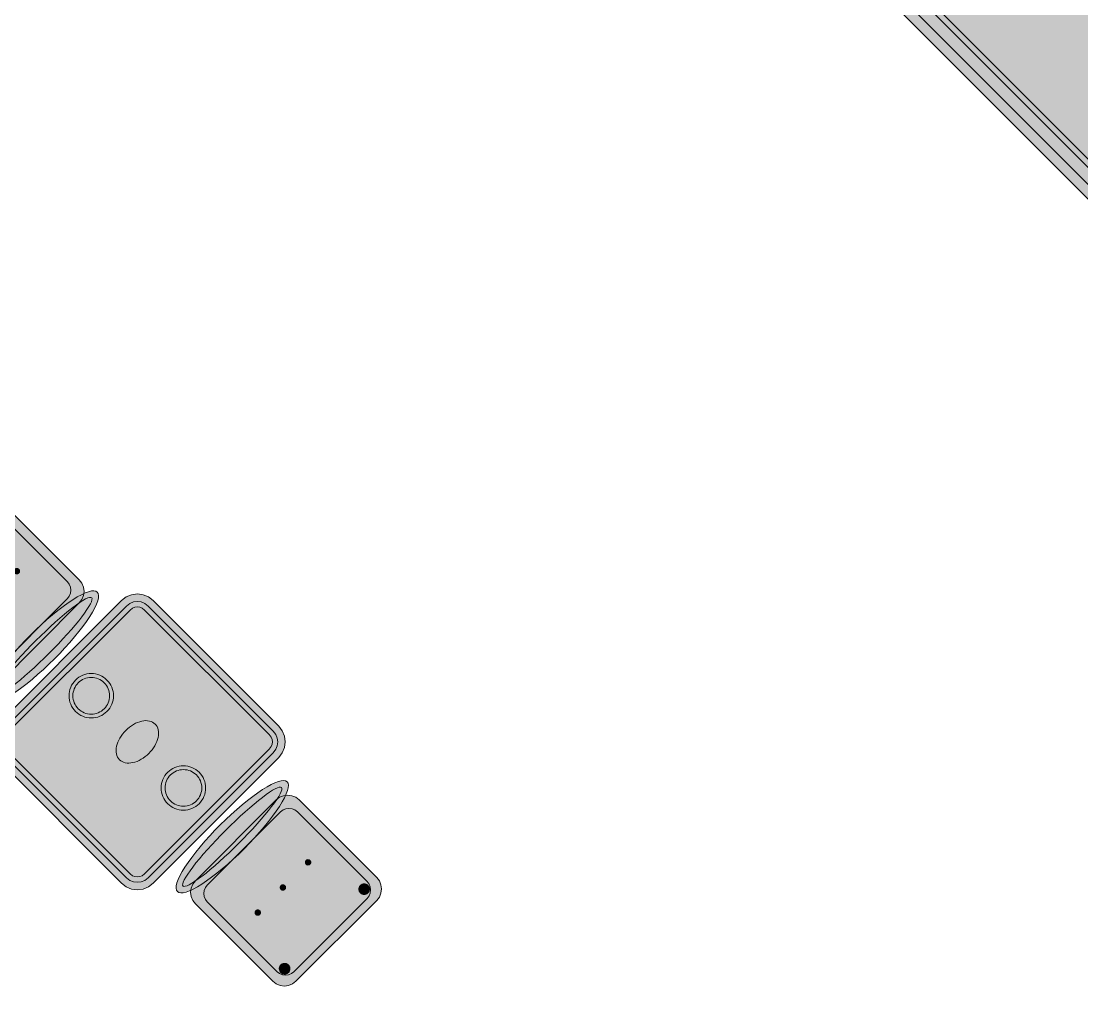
# Model space of a CAD drawing. Header units: metres. Extents: x 2172.2 to 2210.6, y 415.3 to 458.1.
# Drawn here: x 2197.215 to 2200.795, y 428.942 to 432.232 of the extents above; entities that cross this region are included whole.
import ezdxf

# ---------------------------------------------------------------- set-up
doc = ezdxf.new("R2010")
doc.units = ezdxf.units.M
for name, color, linetype, lineweight in [('NC_N1_CHAIRS', 7, 'CONTINUOUS', 13), ('NC_N1_FLOOR_DECOR', 32, 'CONTINUOUS', 13), ('NC_N1_TABLES', 7, 'CONTINUOUS', 13)]:
    doc.layers.add(name, color=color, linetype=linetype, lineweight=lineweight)

# ---------------------------------------------------------------- blocks, each defined once
blk = doc.blocks.new('NC_N1_MIXED_FLOOR_BAY_02')
at = {"true_color": 0xeff0ee}
h = blk.add_hatch(color=256, dxfattribs=at)
h.dxf.hatch_style = 1
h.paths.add_polyline_path([(11.1569, 0.7135), (11.1654, 0.705), (11.1949, 0.6755), (11.2033, 0.6671), (11.268, 0.6024), (11.3124, 0.558), (11.325, 0.5454), (11.3693, 0.5011), (11.5212, 0.3492), (11.5655, 0.3049), (11.5781, 0.2923), (11.6225, 0.2479), (11.7744, 0.096), (11.8187, 0.0517), (11.8313, 0.0391), (11.8756, -0.0053), (12.0275, -0.1572), (12.0719, -0.2015), (12.0845, -0.2141), (12.1288, -0.2584), (12.2807, -0.4103), (12.325, -0.4547), (12.3377, -0.4673), (12.382, -0.5116), (12.4748, -0.6044), (12.4833, -0.6129), (12.5128, -0.6424), (12.5212, -0.6508), (12.5423, -0.6719), (10.8311, -2.3831), (9.4246, -0.9766), (11.1358, 0.7346)])
at = {"color": 0, "linetype": 'CONTINUOUS', "lineweight": -2, "true_color": 0xa5b2b8}
blk.add_lwpolyline([(11.1569, 0.7135), (11.1654, 0.705), (11.1949, 0.6755), (11.2033, 0.6671), (11.268, 0.6024), (11.3124, 0.558), (11.325, 0.5454), (11.3693, 0.5011), (11.5212, 0.3492), (11.5655, 0.3049), (11.5781, 0.2923), (11.6225, 0.2479), (11.7744, 0.096), (11.8187, 0.0517), (11.8313, 0.0391), (11.8756, -0.0053), (12.0275, -0.1572), (12.0719, -0.2015), (12.0845, -0.2141), (12.1288, -0.2584), (12.2807, -0.4103), (12.325, -0.4547), (12.3377, -0.4673), (12.382, -0.5116), (12.4748, -0.6044), (12.4833, -0.6129), (12.5128, -0.6424), (12.5212, -0.6508), (12.5423, -0.6719), (10.8311, -2.3831), (9.4246, -0.9766), (11.1358, 0.7346)], close=True, dxfattribs=at)
at = {"color": 0, "linetype": 'CONTINUOUS', "lineweight": -2, "true_color": 0xa38246}
for points in [[(11.1358, 0.6851), (11.1406, 0.6803), (11.1701, 0.6507), (11.1786, 0.6423), (11.2433, 0.5776), (11.2876, 0.5333), (11.3002, 0.5207), (11.3446, 0.4763), (11.4965, 0.3244), (11.5408, 0.2801), (11.5534, 0.2675), (11.5977, 0.2232), (11.7496, 0.0713), (11.794, 0.0269), (11.8066, 0.0143), (11.8509, -0.03), (12.0028, -0.1819), (12.0471, -0.2262), (12.0597, -0.2388), (12.1041, -0.2832), (12.256, -0.4351), (12.3003, -0.4794), (12.3129, -0.492), (12.3572, -0.5363), (12.4501, -0.6292), (12.4585, -0.6376), (12.488, -0.6672), (12.4928, -0.6719), (10.8311, -2.3336), (9.4741, -0.9766)], [(11.1358, 0.6002), (11.1362, 0.5999), (11.2009, 0.5352), (11.2452, 0.4908), (11.2578, 0.4782), (11.3021, 0.4339), (11.454, 0.282), (11.4984, 0.2377), (11.511, 0.2251), (11.5553, 0.1807), (11.7072, 0.0288), (11.7515, -0.0155), (11.7641, -0.0281), (11.8085, -0.0724), (11.9604, -0.2243), (12.0047, -0.2687), (12.0173, -0.2813), (12.0616, -0.3256), (12.2135, -0.4775), (12.2579, -0.5218), (12.2705, -0.5344), (12.3148, -0.5788), (12.4076, -0.6716), (12.408, -0.6719), (10.8311, -2.2488), (9.559, -0.9766)], [(11.2235, -0.8243), (11.2223, -0.8478), (11.2189, -0.8711), (11.2131, -0.894), (11.2052, -0.9161), (11.1951, -0.9374), (11.183, -0.9576), (11.169, -0.9765), (11.1532, -0.994), (11.1357, -1.0098), (11.1168, -1.0238), (11.0966, -1.0359), (11.0753, -1.046), (11.0531, -1.0539), (11.0303, -1.0597), (11.007, -1.0631), (10.9835, -1.0643), (10.96, -1.0631), (10.9367, -1.0597), (10.9138, -1.0539), (10.8916, -1.046), (10.8703, -1.0359), (10.8501, -1.0238), (10.8312, -1.0098), (10.8138, -0.994), (10.798, -0.9765), (10.7839, -0.9576), (10.7718, -0.9374), (10.7617, -0.9161), (10.7538, -0.894), (10.7481, -0.8711), (10.7446, -0.8478), (10.7435, -0.8243), (10.7446, -0.8008), (10.7481, -0.7775), (10.7538, -0.7546), (10.7617, -0.7324), (10.7718, -0.7111), (10.7839, -0.6909), (10.798, -0.672), (10.8138, -0.6546), (10.8312, -0.6388), (10.8501, -0.6247), (10.8703, -0.6126), (10.8916, -0.6026), (10.9138, -0.5946), (10.9367, -0.5889), (10.96, -0.5854), (10.9835, -0.5843), (11.007, -0.5854), (11.0303, -0.5889), (11.0531, -0.5946), (11.0753, -0.6026), (11.0966, -0.6126), (11.1168, -0.6247), (11.1357, -0.6388), (11.1532, -0.6546), (11.169, -0.672), (11.183, -0.6909), (11.1951, -0.7111), (11.2052, -0.7324), (11.2131, -0.7546), (11.2189, -0.7775), (11.2223, -0.8008)]]:
    blk.add_lwpolyline(points, close=True, dxfattribs=at)
at = {"color": 0, "linetype": 'CONTINUOUS', "lineweight": -2, "true_color": 0x778fa0}
for points in [[(11.1358, 0.6285), (11.1419, 0.6225), (11.1503, 0.614), (11.215, 0.5493), (11.2593, 0.505), (11.2719, 0.4924), (11.3163, 0.4481), (11.4682, 0.2962), (11.5125, 0.2518), (11.5251, 0.2392), (11.5694, 0.1949), (11.7213, 0.043), (11.7657, -0.0014), (11.7783, -0.014), (11.8226, -0.0583), (11.9745, -0.2102), (12.0188, -0.2545), (12.0314, -0.2671), (12.0758, -0.3115), (12.2277, -0.4634), (12.272, -0.5077), (12.2846, -0.5203), (12.329, -0.5646), (12.4218, -0.6575), (12.4302, -0.6659), (12.4363, -0.6719), (10.8311, -2.2771), (9.5307, -0.9766)], [(10.9835, -0.8243), (10.9385, -0.6843), (10.9835, -0.5943), (11.0285, -0.6843)], [(10.9835, -0.8243), (10.8527, -0.7571), (10.8208, -0.6616), (10.9163, -0.6935)], [(10.9835, -0.8243), (11.0506, -0.6935), (11.1461, -0.6616), (11.1143, -0.7571)], [(10.9835, -0.8243), (10.8435, -0.8693), (10.7535, -0.8243), (10.8435, -0.7793)], [(10.9835, -0.8243), (11.1235, -0.7793), (11.2135, -0.8243), (11.1235, -0.8693)], [(10.9835, -0.8243), (10.9163, -0.9551), (10.8208, -0.9869), (10.8527, -0.8915)], [(10.9835, -0.8243), (11.0285, -0.9643), (10.9835, -1.0543), (10.9385, -0.9643)], [(10.9835, -0.8243), (11.1143, -0.8915), (11.1461, -0.9869), (11.0506, -0.9551)]]:
    blk.add_lwpolyline(points, close=True, dxfattribs=at)
blk = doc.blocks.new('NC_N1_DINING_TWO_SQUARE')
at = {"true_color": 0xf6f5ef}
h = blk.add_hatch(color=256, dxfattribs=at)
h.dxf.hatch_style = 1
h.paths.add_polyline_path([(0.3, -0.375), (-0.3, -0.375), (-0.3194, -0.3724), (-0.3375, -0.365), (-0.353, -0.353), (-0.365, -0.3375), (-0.3724, -0.3194), (-0.375, -0.3), (-0.375, 0.3), (-0.3724, 0.3194), (-0.365, 0.3375), (-0.353, 0.353), (-0.3375, 0.365), (-0.3194, 0.3724), (-0.3, 0.375), (0.3, 0.375), (0.3194, 0.3724), (0.3375, 0.365), (0.353, 0.353), (0.365, 0.3375), (0.3724, 0.3194), (0.375, 0.3), (0.375, -0.3), (0.3724, -0.3194), (0.365, -0.3375), (0.353, -0.353), (0.3375, -0.365), (0.3194, -0.3724)])
at = {"color": 0, "linetype": 'CONTINUOUS', "lineweight": -2, "true_color": 0x2d3540}
blk.add_lwpolyline([(0.3, -0.375), (-0.3, -0.375), (-0.3194, -0.3724), (-0.3375, -0.365), (-0.353, -0.353), (-0.365, -0.3375), (-0.3724, -0.3194), (-0.375, -0.3), (-0.375, 0.3), (-0.3724, 0.3194), (-0.365, 0.3375), (-0.353, 0.353), (-0.3375, 0.365), (-0.3194, 0.3724), (-0.3, 0.375), (0.3, 0.375), (0.3194, 0.3724), (0.3375, 0.365), (0.353, 0.353), (0.365, 0.3375), (0.3724, 0.3194), (0.375, 0.3), (0.375, -0.3), (0.3724, -0.3194), (0.365, -0.3375), (0.353, -0.353), (0.3375, -0.365), (0.3194, -0.3724)], close=True, dxfattribs=at)
at = {"color": 0, "linetype": 'CONTINUOUS', "lineweight": -2, "true_color": 0xa38246}
for points in [[(0.2984, -0.35), (-0.2984, -0.35), (-0.3129, -0.3481), (-0.3249, -0.3431), (-0.3352, -0.3352), (-0.3431, -0.3249), (-0.3481, -0.3129), (-0.35, -0.2984), (-0.35, 0.2984), (-0.3481, 0.3129), (-0.3431, 0.3249), (-0.3352, 0.3352), (-0.3249, 0.3431), (-0.3129, 0.3481), (-0.2984, 0.35), (0.2984, 0.35), (0.3129, 0.3481), (0.3249, 0.3431), (0.3352, 0.3352), (0.3431, 0.3249), (0.3481, 0.3129), (0.35, 0.2984), (0.35, -0.2984), (0.3481, -0.3129), (0.3431, -0.3249), (0.3352, -0.3352), (0.3249, -0.3431), (0.3129, -0.3481)], [(0.2972, -0.332), (-0.2972, -0.332), (-0.3082, -0.3306), (-0.3158, -0.3274), (-0.3224, -0.3224), (-0.3274, -0.3158), (-0.3306, -0.3082), (-0.332, -0.2972), (-0.332, 0.2972), (-0.3306, 0.3082), (-0.3274, 0.3158), (-0.3224, 0.3224), (-0.3158, 0.3274), (-0.3082, 0.3306), (-0.2972, 0.332), (0.2972, 0.332), (0.3082, 0.3306), (0.3158, 0.3274), (0.3224, 0.3224), (0.3274, 0.3158), (0.3306, 0.3082), (0.332, 0.2972), (0.332, -0.2972), (0.3306, -0.3082), (0.3274, -0.3158), (0.3224, -0.3224), (0.3158, -0.3274), (0.3082, -0.3306)], [(0.062, 0.22), (0.0617, 0.2139), (0.0608, 0.2079), (0.0593, 0.202), (0.0573, 0.1963), (0.0547, 0.1908), (0.0516, 0.1856), (0.0479, 0.1807), (0.0438, 0.1762), (0.0393, 0.1721), (0.0344, 0.1684), (0.0292, 0.1653), (0.0237, 0.1627), (0.018, 0.1607), (0.0121, 0.1592), (0.0061, 0.1583), (0, 0.158), (-0.0061, 0.1583), (-0.0121, 0.1592), (-0.018, 0.1607), (-0.0237, 0.1627), (-0.0292, 0.1653), (-0.0344, 0.1684), (-0.0393, 0.1721), (-0.0438, 0.1762), (-0.0479, 0.1807), (-0.0516, 0.1856), (-0.0547, 0.1908), (-0.0573, 0.1963), (-0.0593, 0.202), (-0.0608, 0.2079), (-0.0617, 0.2139), (-0.062, 0.22), (-0.0617, 0.2261), (-0.0608, 0.2321), (-0.0593, 0.238), (-0.0573, 0.2437), (-0.0547, 0.2492), (-0.0516, 0.2544), (-0.0479, 0.2593), (-0.0438, 0.2638), (-0.0393, 0.2679), (-0.0344, 0.2716), (-0.0292, 0.2747), (-0.0237, 0.2773), (-0.018, 0.2793), (-0.0121, 0.2808), (-0.0061, 0.2817), (0, 0.282), (0.0061, 0.2817), (0.0121, 0.2808), (0.018, 0.2793), (0.0237, 0.2773), (0.0292, 0.2747), (0.0344, 0.2716), (0.0393, 0.2679), (0.0438, 0.2638), (0.0479, 0.2593), (0.0516, 0.2544), (0.0547, 0.2492), (0.0573, 0.2437), (0.0593, 0.238), (0.0608, 0.2321), (0.0617, 0.2261)], [(0.085, 0), (0.0846, 0.0054), (0.0834, 0.0107), (0.0813, 0.016), (0.0785, 0.021), (0.075, 0.0259), (0.0707, 0.0306), (0.0657, 0.0349), (0.0601, 0.0389), (0.0539, 0.0425), (0.0472, 0.0457), (0.0401, 0.0485), (0.0325, 0.0508), (0.0247, 0.0526), (0.0166, 0.0539), (0.0083, 0.0547), (0, 0.055), (-0.0083, 0.0547), (-0.0166, 0.0539), (-0.0247, 0.0526), (-0.0325, 0.0508), (-0.0401, 0.0485), (-0.0472, 0.0457), (-0.0539, 0.0425), (-0.0601, 0.0389), (-0.0657, 0.0349), (-0.0707, 0.0306), (-0.075, 0.0259), (-0.0785, 0.021), (-0.0813, 0.016), (-0.0834, 0.0107), (-0.0846, 0.0054), (-0.085, 0), (-0.0846, -0.0054), (-0.0834, -0.0107), (-0.0813, -0.016), (-0.0785, -0.021), (-0.075, -0.0259), (-0.0707, -0.0306), (-0.0657, -0.0349), (-0.0601, -0.0389), (-0.0539, -0.0425), (-0.0472, -0.0457), (-0.0401, -0.0485), (-0.0325, -0.0508), (-0.0247, -0.0526), (-0.0166, -0.0539), (-0.0083, -0.0547), (0, -0.055), (0.0083, -0.0547), (0.0166, -0.0539), (0.0247, -0.0526), (0.0325, -0.0508), (0.0401, -0.0485), (0.0472, -0.0457), (0.0539, -0.0425), (0.0601, -0.0389), (0.0657, -0.0349), (0.0707, -0.0306), (0.075, -0.0259), (0.0785, -0.021), (0.0813, -0.016), (0.0834, -0.0107), (0.0846, -0.0054)], [(0.062, -0.22), (0.0617, -0.2261), (0.0608, -0.2321), (0.0593, -0.238), (0.0573, -0.2437), (0.0547, -0.2492), (0.0516, -0.2544), (0.0479, -0.2593), (0.0438, -0.2638), (0.0393, -0.2679), (0.0344, -0.2716), (0.0292, -0.2747), (0.0237, -0.2773), (0.018, -0.2793), (0.0121, -0.2808), (0.0061, -0.2817), (0, -0.282), (-0.0061, -0.2817), (-0.0121, -0.2808), (-0.018, -0.2793), (-0.0237, -0.2773), (-0.0292, -0.2747), (-0.0344, -0.2716), (-0.0393, -0.2679), (-0.0438, -0.2638), (-0.0479, -0.2593), (-0.0516, -0.2544), (-0.0547, -0.2492), (-0.0573, -0.2437), (-0.0593, -0.238), (-0.0608, -0.2321), (-0.0617, -0.2261), (-0.062, -0.22), (-0.0617, -0.2139), (-0.0608, -0.2079), (-0.0593, -0.202), (-0.0573, -0.1963), (-0.0547, -0.1908), (-0.0516, -0.1856), (-0.0479, -0.1807), (-0.0438, -0.1762), (-0.0393, -0.1721), (-0.0344, -0.1684), (-0.0292, -0.1653), (-0.0237, -0.1627), (-0.018, -0.1607), (-0.0121, -0.1592), (-0.0061, -0.1583), (0, -0.158), (0.0061, -0.1583), (0.0121, -0.1592), (0.018, -0.1607), (0.0237, -0.1627), (0.0292, -0.1653), (0.0344, -0.1684), (0.0393, -0.1721), (0.0438, -0.1762), (0.0479, -0.1807), (0.0516, -0.1856), (0.0547, -0.1908), (0.0573, -0.1963), (0.0593, -0.202), (0.0608, -0.2079), (0.0617, -0.2139)]]:
    blk.add_lwpolyline(points, close=True, dxfattribs=at)
at = {"color": 0, "linetype": 'CONTINUOUS', "lineweight": -2, "true_color": 0x89939a}
for points in [[(0.075, 0.22), (0.0746, 0.2126), (0.0736, 0.2054), (0.0718, 0.1982), (0.0693, 0.1913), (0.0661, 0.1846), (0.0624, 0.1783), (0.058, 0.1724), (0.053, 0.167), (0.0476, 0.162), (0.0417, 0.1576), (0.0354, 0.1539), (0.0287, 0.1507), (0.0218, 0.1482), (0.0146, 0.1464), (0.0074, 0.1454), (0, 0.145), (-0.0074, 0.1454), (-0.0146, 0.1464), (-0.0218, 0.1482), (-0.0287, 0.1507), (-0.0354, 0.1539), (-0.0417, 0.1576), (-0.0476, 0.162), (-0.053, 0.167), (-0.058, 0.1724), (-0.0624, 0.1783), (-0.0661, 0.1846), (-0.0693, 0.1913), (-0.0718, 0.1982), (-0.0736, 0.2054), (-0.0746, 0.2126), (-0.075, 0.22), (-0.0746, 0.2274), (-0.0736, 0.2346), (-0.0718, 0.2418), (-0.0693, 0.2487), (-0.0661, 0.2554), (-0.0624, 0.2617), (-0.058, 0.2676), (-0.053, 0.273), (-0.0476, 0.278), (-0.0417, 0.2824), (-0.0354, 0.2861), (-0.0287, 0.2893), (-0.0218, 0.2918), (-0.0146, 0.2936), (-0.0074, 0.2946), (0, 0.295), (0.0074, 0.2946), (0.0146, 0.2936), (0.0218, 0.2918), (0.0287, 0.2893), (0.0354, 0.2861), (0.0417, 0.2824), (0.0476, 0.278), (0.053, 0.273), (0.058, 0.2676), (0.0624, 0.2617), (0.0661, 0.2554), (0.0693, 0.2487), (0.0718, 0.2418), (0.0736, 0.2346), (0.0746, 0.2274)], [(0.075, -0.22), (0.0746, -0.2274), (0.0736, -0.2346), (0.0718, -0.2418), (0.0693, -0.2487), (0.0661, -0.2554), (0.0624, -0.2617), (0.058, -0.2676), (0.053, -0.273), (0.0476, -0.278), (0.0417, -0.2824), (0.0354, -0.2861), (0.0287, -0.2893), (0.0218, -0.2918), (0.0146, -0.2936), (0.0074, -0.2946), (0, -0.295), (-0.0074, -0.2946), (-0.0146, -0.2936), (-0.0218, -0.2918), (-0.0287, -0.2893), (-0.0354, -0.2861), (-0.0417, -0.2824), (-0.0476, -0.278), (-0.053, -0.273), (-0.058, -0.2676), (-0.0624, -0.2617), (-0.0661, -0.2554), (-0.0693, -0.2487), (-0.0718, -0.2418), (-0.0736, -0.2346), (-0.0746, -0.2274), (-0.075, -0.22), (-0.0746, -0.2126), (-0.0736, -0.2054), (-0.0718, -0.1982), (-0.0693, -0.1913), (-0.0661, -0.1846), (-0.0624, -0.1783), (-0.058, -0.1724), (-0.053, -0.167), (-0.0476, -0.162), (-0.0417, -0.1576), (-0.0354, -0.1539), (-0.0287, -0.1507), (-0.0218, -0.1482), (-0.0146, -0.1464), (-0.0074, -0.1454), (0, -0.145), (0.0074, -0.1454), (0.0146, -0.1464), (0.0218, -0.1482), (0.0287, -0.1507), (0.0354, -0.1539), (0.0417, -0.1576), (0.0476, -0.162), (0.053, -0.167), (0.058, -0.1724), (0.0624, -0.1783), (0.0661, -0.1846), (0.0693, -0.1913), (0.0718, -0.1982), (0.0736, -0.2054), (0.0746, -0.2126)]]:
    blk.add_lwpolyline(points, close=True, dxfattribs=at)
blk = doc.blocks.new('NC_N1_CHAIR_OLIVE')
at = {"true_color": 0xf6f5ef}
h = blk.add_hatch(color=256, dxfattribs=at)
h.dxf.hatch_style = 1
h.paths.add_polyline_path([(0.262, 0.222), (0.2607, 0.2276), (0.257, 0.2331), (0.2507, 0.2385), (0.2421, 0.2438), (0.2311, 0.2489), (0.2178, 0.2537), (0.2025, 0.2582), (0.1853, 0.2623), (0.1662, 0.2661), (0.1456, 0.2694), (0.1235, 0.2723), (0.1003, 0.2747), (0.0761, 0.2765), (0.0511, 0.2779), (0.0257, 0.2787), (0, 0.279), (-0.0257, 0.2787), (-0.0511, 0.2779), (-0.0761, 0.2765), (-0.1003, 0.2747), (-0.1235, 0.2723), (-0.1456, 0.2694), (-0.1662, 0.2661), (-0.1853, 0.2623), (-0.2025, 0.2582), (-0.2178, 0.2537), (-0.2311, 0.2489), (-0.2421, 0.2438), (-0.2507, 0.2385), (-0.257, 0.2331), (-0.2607, 0.2276), (-0.262, 0.222), (-0.2607, 0.2164), (-0.257, 0.2109), (-0.2507, 0.2055), (-0.2421, 0.2002), (-0.2311, 0.1951), (-0.2178, 0.1903), (-0.2025, 0.1858), (-0.1853, 0.1817), (-0.1662, 0.1779), (-0.1456, 0.1746), (-0.1235, 0.1717), (-0.1003, 0.1693), (-0.0761, 0.1675), (-0.0511, 0.1661), (-0.0257, 0.1653), (0, 0.165), (0.0257, 0.1653), (0.0511, 0.1661), (0.0761, 0.1675), (0.1003, 0.1693), (0.1235, 0.1717), (0.1456, 0.1746), (0.1662, 0.1779), (0.1853, 0.1817), (0.2025, 0.1858), (0.2178, 0.1903), (0.2311, 0.1951), (0.2421, 0.2002), (0.2507, 0.2055), (0.257, 0.2109), (0.2607, 0.2164)])
at = {"true_color": 0x778fa0}
h = blk.add_hatch(color=256, dxfattribs=at)
h.dxf.hatch_style = 1
h.paths.add_polyline_path([(0.193, -0.275), (-0.193, -0.275), (-0.2072, -0.2731), (-0.2205, -0.2676), (-0.2319, -0.2589), (-0.2406, -0.2475), (-0.2461, -0.2342), (-0.248, -0.22), (-0.248, 0.15), (-0.2461, 0.1642), (-0.2406, 0.1775), (-0.2319, 0.1889), (-0.2205, 0.1976), (-0.2072, 0.2031), (-0.193, 0.205), (0.193, 0.205), (0.2072, 0.2031), (0.2205, 0.1976), (0.2319, 0.1889), (0.2406, 0.1775), (0.2461, 0.1642), (0.248, 0.15), (0.248, -0.22), (0.2461, -0.2342), (0.2406, -0.2475), (0.2319, -0.2589), (0.2205, -0.2676), (0.2072, -0.2731)])
at = {"true_color": 0xa38246}
h = blk.add_hatch(color=256, dxfattribs=at)
h.dxf.hatch_style = 1
h.paths.add_polyline_path([(-0.111, -0.02), (-0.111, -0.0209), (-0.1112, -0.0218), (-0.1114, -0.0226), (-0.1117, -0.0234), (-0.1121, -0.0242), (-0.1125, -0.025), (-0.113, -0.0257), (-0.1136, -0.0264), (-0.1143, -0.027), (-0.115, -0.0275), (-0.1158, -0.0279), (-0.1166, -0.0283), (-0.1174, -0.0286), (-0.1182, -0.0288), (-0.1191, -0.029), (-0.12, -0.029), (-0.1209, -0.029), (-0.1218, -0.0288), (-0.1226, -0.0286), (-0.1234, -0.0283), (-0.1242, -0.0279), (-0.125, -0.0275), (-0.1257, -0.027), (-0.1264, -0.0264), (-0.127, -0.0257), (-0.1275, -0.025), (-0.1279, -0.0242), (-0.1283, -0.0234), (-0.1286, -0.0226), (-0.1288, -0.0218), (-0.129, -0.0209), (-0.129, -0.02), (-0.129, -0.0191), (-0.1288, -0.0182), (-0.1286, -0.0174), (-0.1283, -0.0166), (-0.1279, -0.0158), (-0.1275, -0.015), (-0.127, -0.0143), (-0.1264, -0.0136), (-0.1257, -0.013), (-0.125, -0.0125), (-0.1242, -0.0121), (-0.1234, -0.0117), (-0.1226, -0.0114), (-0.1218, -0.0112), (-0.1209, -0.011), (-0.12, -0.011), (-0.1191, -0.011), (-0.1182, -0.0112), (-0.1174, -0.0114), (-0.1166, -0.0117), (-0.1158, -0.0121), (-0.115, -0.0125), (-0.1143, -0.013), (-0.1136, -0.0136), (-0.113, -0.0143), (-0.1125, -0.015), (-0.1121, -0.0158), (-0.1117, -0.0166), (-0.1114, -0.0174), (-0.1112, -0.0182), (-0.111, -0.0191)])
h = blk.add_hatch(color=256, dxfattribs=at)
h.dxf.hatch_style = 1
h.paths.add_polyline_path([(0.009, -0.02), (0.009, -0.0209), (0.0088, -0.0218), (0.0086, -0.0226), (0.0083, -0.0234), (0.0079, -0.0242), (0.0075, -0.025), (0.007, -0.0257), (0.0064, -0.0264), (0.0057, -0.027), (0.005, -0.0275), (0.0042, -0.0279), (0.0034, -0.0283), (0.0026, -0.0286), (0.0018, -0.0288), (0.0009, -0.029), (0, -0.029), (-0.0009, -0.029), (-0.0018, -0.0288), (-0.0026, -0.0286), (-0.0034, -0.0283), (-0.0042, -0.0279), (-0.005, -0.0275), (-0.0057, -0.027), (-0.0064, -0.0264), (-0.007, -0.0257), (-0.0075, -0.025), (-0.0079, -0.0242), (-0.0083, -0.0234), (-0.0086, -0.0226), (-0.0088, -0.0218), (-0.009, -0.0209), (-0.009, -0.02), (-0.009, -0.0191), (-0.0088, -0.0182), (-0.0086, -0.0174), (-0.0083, -0.0166), (-0.0079, -0.0158), (-0.0075, -0.015), (-0.007, -0.0143), (-0.0064, -0.0136), (-0.0057, -0.013), (-0.005, -0.0125), (-0.0042, -0.0121), (-0.0034, -0.0117), (-0.0026, -0.0114), (-0.0018, -0.0112), (-0.0009, -0.011), (0, -0.011), (0.0009, -0.011), (0.0018, -0.0112), (0.0026, -0.0114), (0.0034, -0.0117), (0.0042, -0.0121), (0.005, -0.0125), (0.0057, -0.013), (0.0064, -0.0136), (0.007, -0.0143), (0.0075, -0.015), (0.0079, -0.0158), (0.0083, -0.0166), (0.0086, -0.0174), (0.0088, -0.0182), (0.009, -0.0191)])
h = blk.add_hatch(color=256, dxfattribs=at)
h.dxf.hatch_style = 1
h.paths.add_polyline_path([(0.129, -0.02), (0.129, -0.0209), (0.1288, -0.0218), (0.1286, -0.0226), (0.1283, -0.0234), (0.1279, -0.0242), (0.1275, -0.025), (0.127, -0.0257), (0.1264, -0.0264), (0.1257, -0.027), (0.125, -0.0275), (0.1242, -0.0279), (0.1234, -0.0283), (0.1226, -0.0286), (0.1218, -0.0288), (0.1209, -0.029), (0.12, -0.029), (0.1191, -0.029), (0.1182, -0.0288), (0.1174, -0.0286), (0.1166, -0.0283), (0.1158, -0.0279), (0.115, -0.0275), (0.1143, -0.027), (0.1136, -0.0264), (0.113, -0.0257), (0.1125, -0.025), (0.1121, -0.0242), (0.1117, -0.0234), (0.1114, -0.0226), (0.1112, -0.0218), (0.111, -0.0209), (0.111, -0.02), (0.111, -0.0191), (0.1112, -0.0182), (0.1114, -0.0174), (0.1117, -0.0166), (0.1121, -0.0158), (0.1125, -0.015), (0.113, -0.0143), (0.1136, -0.0136), (0.1143, -0.013), (0.115, -0.0125), (0.1158, -0.0121), (0.1166, -0.0117), (0.1174, -0.0114), (0.1182, -0.0112), (0.1191, -0.011), (0.12, -0.011), (0.1209, -0.011), (0.1218, -0.0112), (0.1226, -0.0114), (0.1234, -0.0117), (0.1242, -0.0121), (0.125, -0.0125), (0.1257, -0.013), (0.1264, -0.0136), (0.127, -0.0143), (0.1275, -0.015), (0.1279, -0.0158), (0.1283, -0.0166), (0.1286, -0.0174), (0.1288, -0.0182), (0.129, -0.0191)])
h = blk.add_hatch(color=256, dxfattribs=at)
h.dxf.hatch_style = 1
h.paths.add_polyline_path([(-0.172, -0.218), (-0.1721, -0.2198), (-0.1723, -0.2215), (-0.1728, -0.2232), (-0.1734, -0.2249), (-0.1741, -0.2265), (-0.175, -0.228), (-0.1761, -0.2294), (-0.1773, -0.2307), (-0.1786, -0.2319), (-0.18, -0.233), (-0.1815, -0.2339), (-0.1831, -0.2346), (-0.1848, -0.2352), (-0.1865, -0.2357), (-0.1882, -0.2359), (-0.19, -0.236), (-0.1918, -0.2359), (-0.1935, -0.2357), (-0.1952, -0.2352), (-0.1969, -0.2346), (-0.1985, -0.2339), (-0.2, -0.233), (-0.2014, -0.2319), (-0.2027, -0.2307), (-0.2039, -0.2294), (-0.205, -0.228), (-0.2059, -0.2265), (-0.2066, -0.2249), (-0.2072, -0.2232), (-0.2077, -0.2215), (-0.2079, -0.2198), (-0.208, -0.218), (-0.2079, -0.2162), (-0.2077, -0.2145), (-0.2072, -0.2128), (-0.2066, -0.2111), (-0.2059, -0.2095), (-0.205, -0.208), (-0.2039, -0.2066), (-0.2027, -0.2053), (-0.2014, -0.2041), (-0.2, -0.203), (-0.1985, -0.2021), (-0.1969, -0.2014), (-0.1952, -0.2008), (-0.1935, -0.2003), (-0.1918, -0.2001), (-0.19, -0.2), (-0.1882, -0.2001), (-0.1865, -0.2003), (-0.1848, -0.2008), (-0.1831, -0.2014), (-0.1815, -0.2021), (-0.18, -0.203), (-0.1786, -0.2041), (-0.1773, -0.2053), (-0.1761, -0.2066), (-0.175, -0.208), (-0.1741, -0.2095), (-0.1734, -0.2111), (-0.1728, -0.2128), (-0.1723, -0.2145), (-0.1721, -0.2162)])
h = blk.add_hatch(color=256, dxfattribs=at)
h.dxf.hatch_style = 1
h.paths.add_polyline_path([(0.208, -0.218), (0.2079, -0.2198), (0.2077, -0.2215), (0.2072, -0.2232), (0.2066, -0.2249), (0.2059, -0.2265), (0.205, -0.228), (0.2039, -0.2294), (0.2027, -0.2307), (0.2014, -0.2319), (0.2, -0.233), (0.1985, -0.2339), (0.1969, -0.2346), (0.1952, -0.2352), (0.1935, -0.2357), (0.1918, -0.2359), (0.19, -0.236), (0.1882, -0.2359), (0.1865, -0.2357), (0.1848, -0.2352), (0.1831, -0.2346), (0.1815, -0.2339), (0.18, -0.233), (0.1786, -0.2319), (0.1773, -0.2307), (0.1761, -0.2294), (0.175, -0.228), (0.1741, -0.2265), (0.1734, -0.2249), (0.1728, -0.2232), (0.1723, -0.2215), (0.1721, -0.2198), (0.172, -0.218), (0.1721, -0.2162), (0.1723, -0.2145), (0.1728, -0.2128), (0.1734, -0.2111), (0.1741, -0.2095), (0.175, -0.208), (0.1761, -0.2066), (0.1773, -0.2053), (0.1786, -0.2041), (0.18, -0.203), (0.1815, -0.2021), (0.1831, -0.2014), (0.1848, -0.2008), (0.1865, -0.2003), (0.1882, -0.2001), (0.19, -0.2), (0.1918, -0.2001), (0.1935, -0.2003), (0.1952, -0.2008), (0.1969, -0.2014), (0.1985, -0.2021), (0.2, -0.203), (0.2014, -0.2041), (0.2027, -0.2053), (0.2039, -0.2066), (0.205, -0.208), (0.2059, -0.2095), (0.2066, -0.2111), (0.2072, -0.2128), (0.2077, -0.2145), (0.2079, -0.2162)])
at = {"color": 0, "linetype": 'CONTINUOUS', "lineweight": -2, "true_color": 0x2d3540}
for points in [[(0.262, 0.222), (0.2607, 0.2276), (0.257, 0.2331), (0.2507, 0.2385), (0.2421, 0.2438), (0.2311, 0.2489), (0.2178, 0.2537), (0.2025, 0.2582), (0.1853, 0.2623), (0.1662, 0.2661), (0.1456, 0.2694), (0.1235, 0.2723), (0.1003, 0.2747), (0.0761, 0.2765), (0.0511, 0.2779), (0.0257, 0.2787), (0, 0.279), (-0.0257, 0.2787), (-0.0511, 0.2779), (-0.0761, 0.2765), (-0.1003, 0.2747), (-0.1235, 0.2723), (-0.1456, 0.2694), (-0.1662, 0.2661), (-0.1853, 0.2623), (-0.2025, 0.2582), (-0.2178, 0.2537), (-0.2311, 0.2489), (-0.2421, 0.2438), (-0.2507, 0.2385), (-0.257, 0.2331), (-0.2607, 0.2276), (-0.262, 0.222), (-0.2607, 0.2164), (-0.257, 0.2109), (-0.2507, 0.2055), (-0.2421, 0.2002), (-0.2311, 0.1951), (-0.2178, 0.1903), (-0.2025, 0.1858), (-0.1853, 0.1817), (-0.1662, 0.1779), (-0.1456, 0.1746), (-0.1235, 0.1717), (-0.1003, 0.1693), (-0.0761, 0.1675), (-0.0511, 0.1661), (-0.0257, 0.1653), (0, 0.165), (0.0257, 0.1653), (0.0511, 0.1661), (0.0761, 0.1675), (0.1003, 0.1693), (0.1235, 0.1717), (0.1456, 0.1746), (0.1662, 0.1779), (0.1853, 0.1817), (0.2025, 0.1858), (0.2178, 0.1903), (0.2311, 0.1951), (0.2421, 0.2002), (0.2507, 0.2055), (0.257, 0.2109), (0.2607, 0.2164)], [(0.193, -0.275), (-0.193, -0.275), (-0.2072, -0.2731), (-0.2205, -0.2676), (-0.2319, -0.2589), (-0.2406, -0.2475), (-0.2461, -0.2342), (-0.248, -0.22), (-0.248, 0.15), (-0.2461, 0.1642), (-0.2406, 0.1775), (-0.2319, 0.1889), (-0.2205, 0.1976), (-0.2072, 0.2031), (-0.193, 0.205), (0.193, 0.205), (0.2072, 0.2031), (0.2205, 0.1976), (0.2319, 0.1889), (0.2406, 0.1775), (0.2461, 0.1642), (0.248, 0.15), (0.248, -0.22), (0.2461, -0.2342), (0.2406, -0.2475), (0.2319, -0.2589), (0.2205, -0.2676), (0.2072, -0.2731)]]:
    blk.add_lwpolyline(points, close=True, dxfattribs=at)
at = {"color": 0, "linetype": 'CONTINUOUS', "lineweight": -2, "true_color": 0xa38246}
for points in [[(0.235, 0.222), (0.2339, 0.225), (0.2305, 0.228), (0.2249, 0.231), (0.2171, 0.2339), (0.2073, 0.2366), (0.1954, 0.2392), (0.1817, 0.2417), (0.1662, 0.2439), (0.1491, 0.246), (0.1306, 0.2478), (0.1108, 0.2493), (0.0899, 0.2506), (0.0682, 0.2517), (0.0458, 0.2524), (0.023, 0.2529), (0, 0.253), (-0.023, 0.2529), (-0.0458, 0.2524), (-0.0682, 0.2517), (-0.0899, 0.2506), (-0.1108, 0.2493), (-0.1306, 0.2478), (-0.1491, 0.246), (-0.1662, 0.2439), (-0.1817, 0.2417), (-0.1954, 0.2392), (-0.2073, 0.2366), (-0.2171, 0.2339), (-0.2249, 0.231), (-0.2305, 0.228), (-0.2339, 0.225), (-0.235, 0.222), (-0.2339, 0.219), (-0.2305, 0.216), (-0.2249, 0.213), (-0.2171, 0.2101), (-0.2073, 0.2074), (-0.1954, 0.2048), (-0.1817, 0.2023), (-0.1662, 0.2001), (-0.1491, 0.198), (-0.1306, 0.1962), (-0.1108, 0.1947), (-0.0899, 0.1934), (-0.0682, 0.1923), (-0.0458, 0.1916), (-0.023, 0.1911), (0, 0.191), (0.023, 0.1911), (0.0458, 0.1916), (0.0682, 0.1923), (0.0899, 0.1934), (0.1108, 0.1947), (0.1306, 0.1962), (0.1491, 0.198), (0.1662, 0.2001), (0.1817, 0.2023), (0.1954, 0.2048), (0.2073, 0.2074), (0.2171, 0.2101), (0.2249, 0.213), (0.2305, 0.216), (0.2339, 0.219)], [(0.175, -0.247), (-0.175, -0.247), (-0.1854, -0.2456), (-0.195, -0.2416), (-0.2033, -0.2353), (-0.2096, -0.227), (-0.2136, -0.2174), (-0.215, -0.207), (-0.215, 0.126), (-0.2136, 0.1364), (-0.2096, 0.146), (-0.2033, 0.1543), (-0.195, 0.1606), (-0.1854, 0.1646), (-0.175, 0.166), (0.175, 0.166), (0.1854, 0.1646), (0.195, 0.1606), (0.2033, 0.1543), (0.2096, 0.146), (0.2136, 0.1364), (0.215, 0.126), (0.215, -0.207), (0.2136, -0.2174), (0.2096, -0.227), (0.2033, -0.2353), (0.195, -0.2416), (0.1854, -0.2456)]]:
    blk.add_lwpolyline(points, close=True, dxfattribs=at)
at = {"color": 0, "linetype": 'CONTINUOUS', "lineweight": -2}
for points in [[(-0.111, -0.02), (-0.111, -0.0209), (-0.1112, -0.0218), (-0.1114, -0.0226), (-0.1117, -0.0234), (-0.1121, -0.0242), (-0.1125, -0.025), (-0.113, -0.0257), (-0.1136, -0.0264), (-0.1143, -0.027), (-0.115, -0.0275), (-0.1158, -0.0279), (-0.1166, -0.0283), (-0.1174, -0.0286), (-0.1182, -0.0288), (-0.1191, -0.029), (-0.12, -0.029), (-0.1209, -0.029), (-0.1218, -0.0288), (-0.1226, -0.0286), (-0.1234, -0.0283), (-0.1242, -0.0279), (-0.125, -0.0275), (-0.1257, -0.027), (-0.1264, -0.0264), (-0.127, -0.0257), (-0.1275, -0.025), (-0.1279, -0.0242), (-0.1283, -0.0234), (-0.1286, -0.0226), (-0.1288, -0.0218), (-0.129, -0.0209), (-0.129, -0.02), (-0.129, -0.0191), (-0.1288, -0.0182), (-0.1286, -0.0174), (-0.1283, -0.0166), (-0.1279, -0.0158), (-0.1275, -0.015), (-0.127, -0.0143), (-0.1264, -0.0136), (-0.1257, -0.013), (-0.125, -0.0125), (-0.1242, -0.0121), (-0.1234, -0.0117), (-0.1226, -0.0114), (-0.1218, -0.0112), (-0.1209, -0.011), (-0.12, -0.011), (-0.1191, -0.011), (-0.1182, -0.0112), (-0.1174, -0.0114), (-0.1166, -0.0117), (-0.1158, -0.0121), (-0.115, -0.0125), (-0.1143, -0.013), (-0.1136, -0.0136), (-0.113, -0.0143), (-0.1125, -0.015), (-0.1121, -0.0158), (-0.1117, -0.0166), (-0.1114, -0.0174), (-0.1112, -0.0182), (-0.111, -0.0191)], [(0.009, -0.02), (0.009, -0.0209), (0.0088, -0.0218), (0.0086, -0.0226), (0.0083, -0.0234), (0.0079, -0.0242), (0.0075, -0.025), (0.007, -0.0257), (0.0064, -0.0264), (0.0057, -0.027), (0.005, -0.0275), (0.0042, -0.0279), (0.0034, -0.0283), (0.0026, -0.0286), (0.0018, -0.0288), (0.0009, -0.029), (0, -0.029), (-0.0009, -0.029), (-0.0018, -0.0288), (-0.0026, -0.0286), (-0.0034, -0.0283), (-0.0042, -0.0279), (-0.005, -0.0275), (-0.0057, -0.027), (-0.0064, -0.0264), (-0.007, -0.0257), (-0.0075, -0.025), (-0.0079, -0.0242), (-0.0083, -0.0234), (-0.0086, -0.0226), (-0.0088, -0.0218), (-0.009, -0.0209), (-0.009, -0.02), (-0.009, -0.0191), (-0.0088, -0.0182), (-0.0086, -0.0174), (-0.0083, -0.0166), (-0.0079, -0.0158), (-0.0075, -0.015), (-0.007, -0.0143), (-0.0064, -0.0136), (-0.0057, -0.013), (-0.005, -0.0125), (-0.0042, -0.0121), (-0.0034, -0.0117), (-0.0026, -0.0114), (-0.0018, -0.0112), (-0.0009, -0.011), (0, -0.011), (0.0009, -0.011), (0.0018, -0.0112), (0.0026, -0.0114), (0.0034, -0.0117), (0.0042, -0.0121), (0.005, -0.0125), (0.0057, -0.013), (0.0064, -0.0136), (0.007, -0.0143), (0.0075, -0.015), (0.0079, -0.0158), (0.0083, -0.0166), (0.0086, -0.0174), (0.0088, -0.0182), (0.009, -0.0191)], [(0.129, -0.02), (0.129, -0.0209), (0.1288, -0.0218), (0.1286, -0.0226), (0.1283, -0.0234), (0.1279, -0.0242), (0.1275, -0.025), (0.127, -0.0257), (0.1264, -0.0264), (0.1257, -0.027), (0.125, -0.0275), (0.1242, -0.0279), (0.1234, -0.0283), (0.1226, -0.0286), (0.1218, -0.0288), (0.1209, -0.029), (0.12, -0.029), (0.1191, -0.029), (0.1182, -0.0288), (0.1174, -0.0286), (0.1166, -0.0283), (0.1158, -0.0279), (0.115, -0.0275), (0.1143, -0.027), (0.1136, -0.0264), (0.113, -0.0257), (0.1125, -0.025), (0.1121, -0.0242), (0.1117, -0.0234), (0.1114, -0.0226), (0.1112, -0.0218), (0.111, -0.0209), (0.111, -0.02), (0.111, -0.0191), (0.1112, -0.0182), (0.1114, -0.0174), (0.1117, -0.0166), (0.1121, -0.0158), (0.1125, -0.015), (0.113, -0.0143), (0.1136, -0.0136), (0.1143, -0.013), (0.115, -0.0125), (0.1158, -0.0121), (0.1166, -0.0117), (0.1174, -0.0114), (0.1182, -0.0112), (0.1191, -0.011), (0.12, -0.011), (0.1209, -0.011), (0.1218, -0.0112), (0.1226, -0.0114), (0.1234, -0.0117), (0.1242, -0.0121), (0.125, -0.0125), (0.1257, -0.013), (0.1264, -0.0136), (0.127, -0.0143), (0.1275, -0.015), (0.1279, -0.0158), (0.1283, -0.0166), (0.1286, -0.0174), (0.1288, -0.0182), (0.129, -0.0191)], [(-0.172, -0.218), (-0.1721, -0.2198), (-0.1723, -0.2215), (-0.1728, -0.2232), (-0.1734, -0.2249), (-0.1741, -0.2265), (-0.175, -0.228), (-0.1761, -0.2294), (-0.1773, -0.2307), (-0.1786, -0.2319), (-0.18, -0.233), (-0.1815, -0.2339), (-0.1831, -0.2346), (-0.1848, -0.2352), (-0.1865, -0.2357), (-0.1882, -0.2359), (-0.19, -0.236), (-0.1918, -0.2359), (-0.1935, -0.2357), (-0.1952, -0.2352), (-0.1969, -0.2346), (-0.1985, -0.2339), (-0.2, -0.233), (-0.2014, -0.2319), (-0.2027, -0.2307), (-0.2039, -0.2294), (-0.205, -0.228), (-0.2059, -0.2265), (-0.2066, -0.2249), (-0.2072, -0.2232), (-0.2077, -0.2215), (-0.2079, -0.2198), (-0.208, -0.218), (-0.2079, -0.2162), (-0.2077, -0.2145), (-0.2072, -0.2128), (-0.2066, -0.2111), (-0.2059, -0.2095), (-0.205, -0.208), (-0.2039, -0.2066), (-0.2027, -0.2053), (-0.2014, -0.2041), (-0.2, -0.203), (-0.1985, -0.2021), (-0.1969, -0.2014), (-0.1952, -0.2008), (-0.1935, -0.2003), (-0.1918, -0.2001), (-0.19, -0.2), (-0.1882, -0.2001), (-0.1865, -0.2003), (-0.1848, -0.2008), (-0.1831, -0.2014), (-0.1815, -0.2021), (-0.18, -0.203), (-0.1786, -0.2041), (-0.1773, -0.2053), (-0.1761, -0.2066), (-0.175, -0.208), (-0.1741, -0.2095), (-0.1734, -0.2111), (-0.1728, -0.2128), (-0.1723, -0.2145), (-0.1721, -0.2162)], [(0.208, -0.218), (0.2079, -0.2198), (0.2077, -0.2215), (0.2072, -0.2232), (0.2066, -0.2249), (0.2059, -0.2265), (0.205, -0.228), (0.2039, -0.2294), (0.2027, -0.2307), (0.2014, -0.2319), (0.2, -0.233), (0.1985, -0.2339), (0.1969, -0.2346), (0.1952, -0.2352), (0.1935, -0.2357), (0.1918, -0.2359), (0.19, -0.236), (0.1882, -0.2359), (0.1865, -0.2357), (0.1848, -0.2352), (0.1831, -0.2346), (0.1815, -0.2339), (0.18, -0.233), (0.1786, -0.2319), (0.1773, -0.2307), (0.1761, -0.2294), (0.175, -0.228), (0.1741, -0.2265), (0.1734, -0.2249), (0.1728, -0.2232), (0.1723, -0.2215), (0.1721, -0.2198), (0.172, -0.218), (0.1721, -0.2162), (0.1723, -0.2145), (0.1728, -0.2128), (0.1734, -0.2111), (0.1741, -0.2095), (0.175, -0.208), (0.1761, -0.2066), (0.1773, -0.2053), (0.1786, -0.2041), (0.18, -0.203), (0.1815, -0.2021), (0.1831, -0.2014), (0.1848, -0.2008), (0.1865, -0.2003), (0.1882, -0.2001), (0.19, -0.2), (0.1918, -0.2001), (0.1935, -0.2003), (0.1952, -0.2008), (0.1969, -0.2014), (0.1985, -0.2021), (0.2, -0.203), (0.2014, -0.2041), (0.2027, -0.2053), (0.2039, -0.2066), (0.205, -0.208), (0.2059, -0.2095), (0.2066, -0.2111), (0.2072, -0.2128), (0.2077, -0.2145), (0.2079, -0.2162)]]:
    blk.add_lwpolyline(points, close=True, dxfattribs=at)

msp = doc.modelspace()

# ---------------------------------------------------------------- block references
at = {"layer": 'NC_N1_CHAIRS', "linetype": 'CONTINUOUS'}
for p, yscale, rotation in [((2197.1297, 430.2766), -1, 45), ((2198.0843, 429.322), -1.0000000000000002, -135)]:
    msp.add_blockref('NC_N1_CHAIR_OLIVE', p, dxfattribs=dict(at, yscale=yscale, rotation=rotation))
at = {"layer": 'NC_N1_FLOOR_DECOR', "linetype": 'CONTINUOUS'}
msp.add_blockref('NC_N1_MIXED_FLOOR_BAY_02', (2190, 434), dxfattribs=at)
at = {"layer": 'NC_N1_TABLES', "linetype": 'CONTINUOUS', "yscale": -1, "rotation": 45}
msp.add_blockref('NC_N1_DINING_TWO_SQUARE', (2197.607, 429.7993), dxfattribs=at)

doc.saveas('drawing.dxf')
